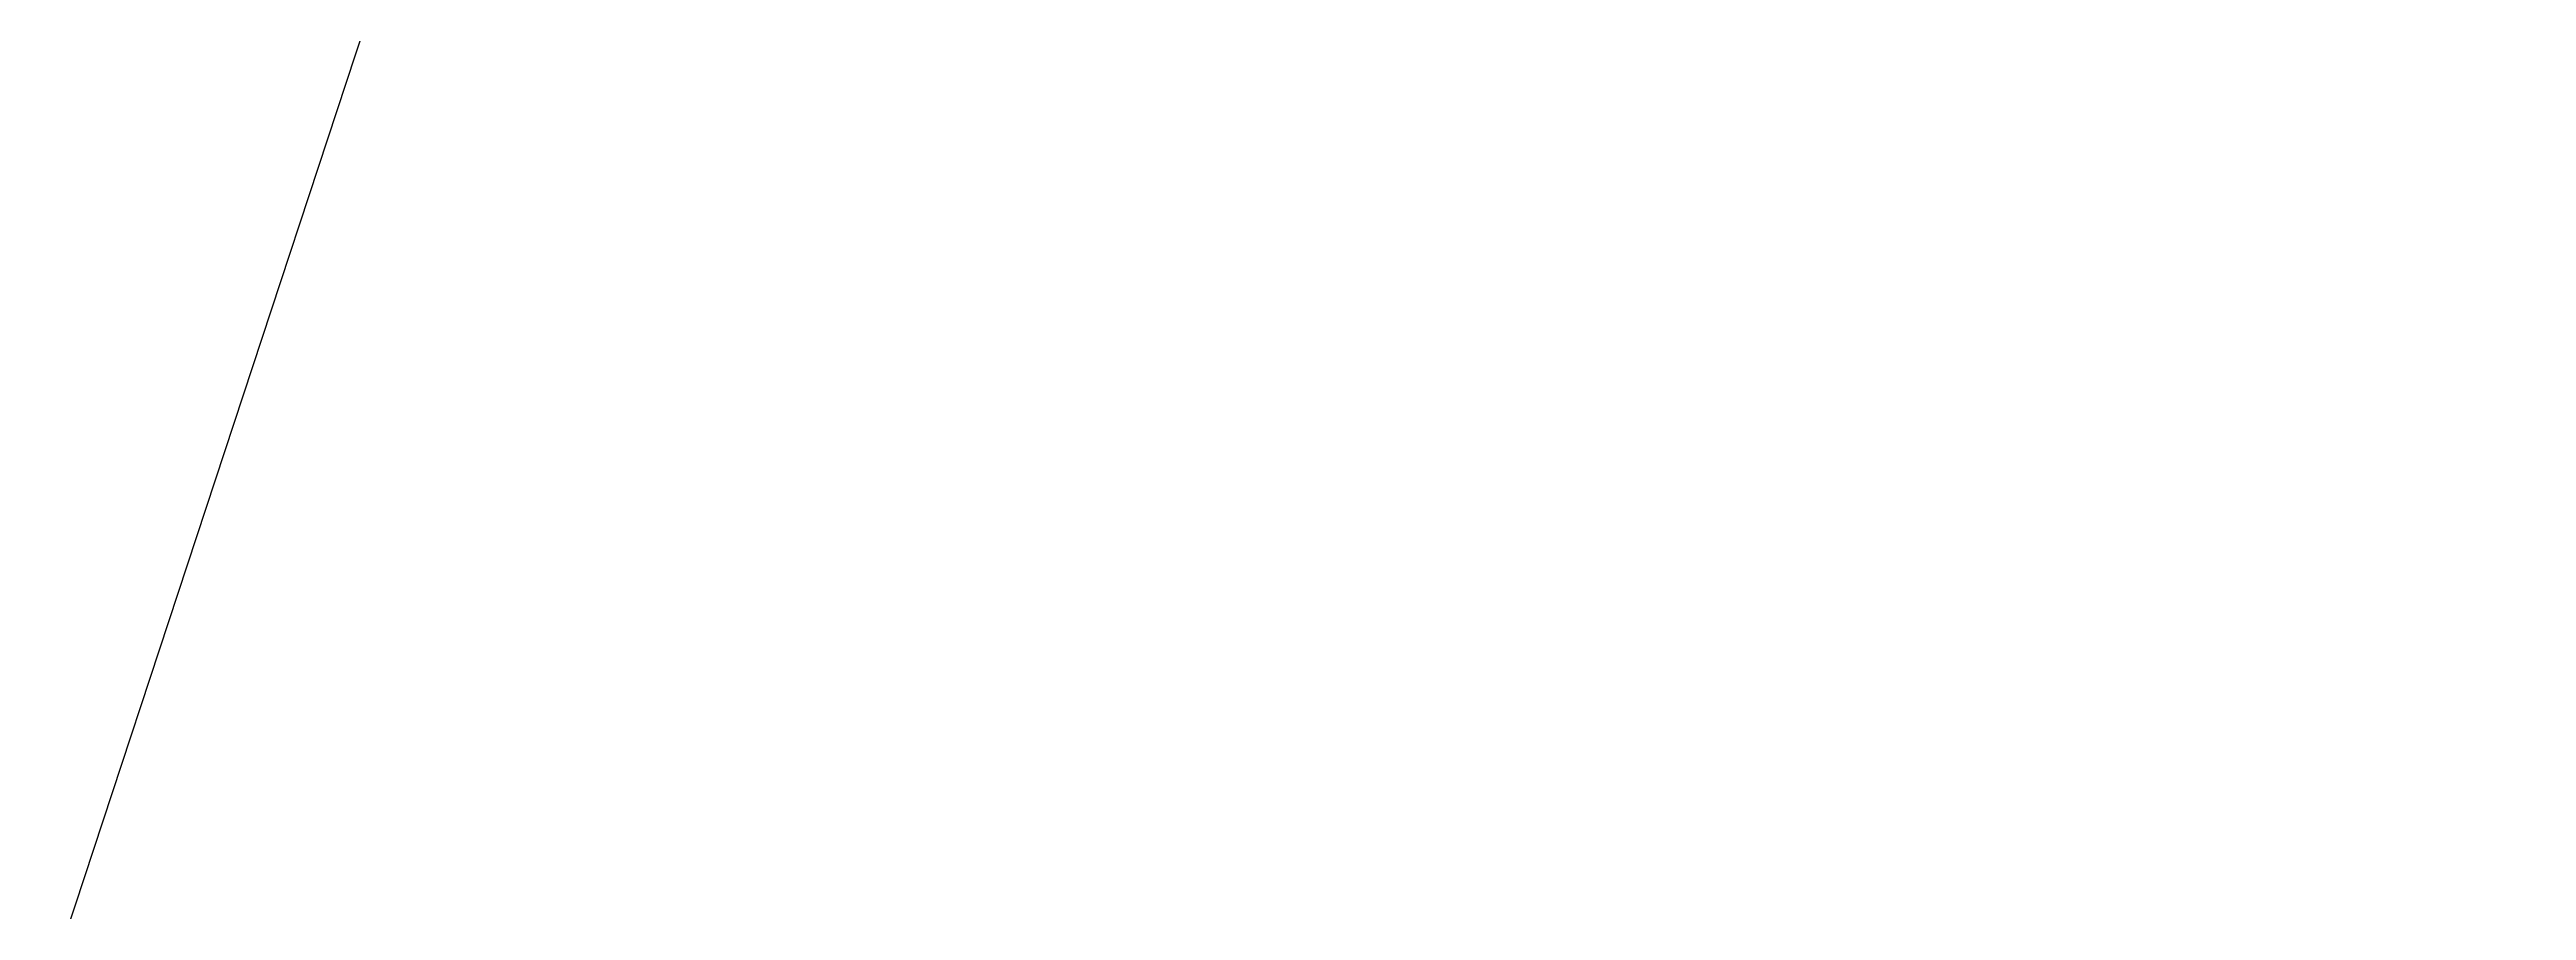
# Model space of a CAD drawing. Header units: metres. Extents: x 2682525 to 2683550, y 1250555 to 1251328.
# Drawn here: x 2683123.48 to 2683167.49, y 1250871.95 to 1250887.26 of the extents above; entities that cross this region are included whole.
import ezdxf

# ---------------------------------------------------------------- set-up
doc = ezdxf.new("R2010")
doc.units = ezdxf.units.M
doc.header["$PDMODE"] = 2
doc.header["$PDSIZE"] = -2
for name, pattern in [('IMPORT-_24_ISO-02 Strichlinie _2_', [38.1, 30.48, -7.62]), ('IMPORT-_25_VW-01 Strichlinie kurz _2_', [21.165312, 10.580624, -10.584688]), ('Verdeckt', [3, 2, -1]), ('Verdeckt 0_75', [1.5, 0.75, -0.75])]:
    doc.linetypes.add(name, pattern=pattern)
for name, color, linetype, lineweight, true_color in [('2458 A U1_dwg-1', 9, 'Continuous', 18, 0x808080), ('_24_Keine-1', 1, 'IMPORT-_24_ISO-02 Strichlinie _2_', 18, 0xff0000), ('_25_200 Materialien-Beton', 9, 'Continuous', 18, 0x808080), ('_25_200 Materialien-Fertigbeton', 9, 'Continuous', 18, 0x808080), ('_25_300 Bauteile 3D-Raum-NGF Nettogeschossfläche', 9, 'Continuous', 18, 0x808080), ('_25_300 Bauteile 3D-Stuetze', 9, 'Continuous', 18, 0x808080), ('_25_300 Bauteile 3D-Wand Innen', 9, 'Continuous', 18, 0x808080), ('_25_600 Situation-Baulinie', 9, 'Continuous', 18, 0x808080), ('_25_700 Aemter-Feuerpolizei-Fluchtweg', 9, 'IMPORT-_25_VW-01 Strichlinie kurz _2_', 18, 0x808080), ('_25_800 Beschriftung-1_100-Koten', 9, 'Continuous', 18, 0x808080), ('_25_Keine', 9, 'Continuous', 18, 0x808080), ('Bemassung', 9, 'Continuous', 18, 0x808080)]:
    doc.layers.add(name, color=color, linetype=linetype, lineweight=lineweight, true_color=true_color)
for name, color, linetype, lineweight in [('A-____-____-DIMS', 7, 'Continuous', 9), ('A-DETL-____-MBND', 7, 'Verdeckt 0_75', 18), ('Bemassung-1', 7, 'Continuous', 18), ('G-____-____-SYMB-1', 7, 'Verdeckt', 9)]:
    doc.layers.add(name, color=color, linetype=linetype, lineweight=lineweight)
doc.styles.add('Arial_31', font='arial.ttf', dxfattribs={"width": 0.9, "height": 200})
doc.styles.add('ISOCP_2', font='isocp___.ttf', dxfattribs={"height": 125.860822})
doc.styles.add('ISOCP_6', font='isocp___.ttf', dxfattribs={"height": 176.20515})
doc.dimstyles.new('2_0_mm_-_Arial', dxfattribs={"dimscale": 304.8, "dimtxt": 204.05188, "dimasz": 0.246063, "dimexe": 0.328084, "dimexo": 0.328084, "dimgap": 0.082021, "dimtad": 1, "dimdec": 1, "dimlfac": 0.001, "dimrnd": 0.1, "dimzin": 0, "dimdsep": 46, "dimtxsty": 'Arial_31', "dimblk1": 'OBLIQUE', "dimblk2": 'OBLIQUE', "dimsah": 1, "dimcen": 0.09, "dimdle": 0.328084, "dimazin": 0, "dimtfac": 1, "dimtdec": 4, "dimtix": 1, "dimtmove": 0, "dimatfit": 3, "dimfxl": 1, "dimtvp": 1, "dimtfill": 1, "dimtolj": 1, "dimtzin": 0, "dimarcsym": 2})
doc.dimstyles.new('2_0_mm_-_Arial_1', dxfattribs={"dimscale": 304.8, "dimtxt": 204.05188, "dimasz": 0.246063, "dimexe": 0.328084, "dimexo": 0.328084, "dimgap": 0.082021, "dimtad": 1, "dimdec": 1, "dimlfac": 0.001, "dimrnd": 0.1, "dimzin": 0, "dimdsep": 46, "dimtxsty": 'Arial_31', "dimblk1": 'OBLIQUE', "dimblk2": 'OBLIQUE', "dimsah": 1, "dimcen": 0.09, "dimdle": 0.328084, "dimazin": 0, "dimtfac": 1, "dimtdec": 4, "dimtix": 1, "dimtmove": 2, "dimatfit": 3, "dimfxl": 1, "dimtvp": 1, "dimtfill": 1, "dimtolj": 1, "dimtzin": 0, "dimarcsym": 2})
pattern_1 = [(18.233, (0, 0), (18.77292, -56.98752), []), (288.233, (0, 0), (63.313135, 20.856715), [])]

# ---------------------------------------------------------------- blocks, each defined once
blk = doc.blocks.new('2458 A U1_dwg_VW_SLASH-9044883-U01 Bodenplatte')
at = {"layer": 'Bemassung'}
for p, q in [((-39606, -33607), (-39818, -33607)), ((-39650, -33551), (-39762, -33663))]:
    blk.add_line(p, q, dxfattribs=at)
blk = doc.blocks.new('2458 A U1_dwg_VW_SLASH-9044885-U01 Bodenplatte')
at = {"layer": 'Bemassung'}
for p, q in [((-33939, -33607), (-34151, -33607)), ((-33983, -33551), (-34095, -33663))]:
    blk.add_line(p, q, dxfattribs=at)
blk = doc.blocks.new('2458 A U1_dwg_VW_SLASH-9044886-U01 Bodenplatte')
at = {"layer": 'Bemassung'}
for p, q in [((-39806, -33607), (-39593, -33607)), ((-39762, -33663), (-39650, -33551))]:
    blk.add_line(p, q, dxfattribs=at)
blk = doc.blocks.new('2458 A U1_dwg_VW_SLASH-9044888-U01 Bodenplatte')
at = {"layer": 'Bemassung'}
for p, q in [((-34139, -33607), (-33927, -33607)), ((-34095, -33663), (-33983, -33551))]:
    blk.add_line(p, q, dxfattribs=at)
blk = doc.blocks.new('2458 A U1_dwg_VW_SLASH-9045009-U01 Bodenplatte')
at = {"layer": 'Bemassung'}
for p, q in [((-42485, -32551), (-42597, -32663)), ((-42441, -32607), (-42653, -32607))]:
    blk.add_line(p, q, dxfattribs=at)
blk = doc.blocks.new('2458 A U1_dwg_VW_SLASH-9045011-U01 Bodenplatte')
at = {"layer": 'Bemassung'}
for p, q in [((-39875, -32551), (-39987, -32663)), ((-39831, -32607), (-40043, -32607))]:
    blk.add_line(p, q, dxfattribs=at)
blk = doc.blocks.new('2458 A U1_dwg_VW_SLASH-9045012-U01 Bodenplatte')
at = {"layer": 'Bemassung'}
for p, q in [((-42597, -32663), (-42485, -32551)), ((-42641, -32607), (-42428, -32607))]:
    blk.add_line(p, q, dxfattribs=at)
blk = doc.blocks.new('2458 A U1_dwg_VW_SLASH-9045013-U01 Bodenplatte')
at = {"layer": 'Bemassung'}
for p, q in [((-39872, -32663), (-39760, -32551)), ((-39916, -32607), (-39703, -32607))]:
    blk.add_line(p, q, dxfattribs=at)
blk = doc.blocks.new('2458 A U1_dwg_VW_SLASH-9045014-U01 Bodenplatte')
at = {"layer": 'Bemassung'}
for p, q in [((-39875, -32551), (-39987, -32663)), ((-39831, -32607), (-40043, -32607))]:
    blk.add_line(p, q, dxfattribs=at)
blk = doc.blocks.new('2458 A U1_dwg_VW_SLASH-9045015-U01 Bodenplatte')
at = {"layer": 'Bemassung'}
for p, q in [((-39652, -32663), (-39540, -32551)), ((-39696, -32607), (-39483, -32607))]:
    blk.add_line(p, q, dxfattribs=at)
blk = doc.blocks.new('2458 A U1_dwg_VW_SLASH-9045016-U01 Bodenplatte')
at = {"layer": 'Bemassung'}
for p, q in [((-39760, -32551), (-39872, -32663)), ((-39716, -32607), (-39928, -32607))]:
    blk.add_line(p, q, dxfattribs=at)
blk = doc.blocks.new('2458 A U1_dwg_VW_SLASH-9045017-U01 Bodenplatte')
at = {"layer": 'Bemassung'}
for p, q in [((-39537, -32663), (-39425, -32551)), ((-39581, -32607), (-39368, -32607))]:
    blk.add_line(p, q, dxfattribs=at)
blk = doc.blocks.new('2458 A U1_dwg_VW_SLASH-9045018-U01 Bodenplatte')
at = {"layer": 'Bemassung'}
for p, q in [((-39540, -32551), (-39652, -32663)), ((-39496, -32607), (-39708, -32607))]:
    blk.add_line(p, q, dxfattribs=at)
blk = doc.blocks.new('2458 A U1_dwg_VW_SLASH-9045019-U01 Bodenplatte')
at = {"layer": 'Bemassung'}
for p, q in [((-36815, -32551), (-36927, -32663)), ((-36771, -32607), (-36983, -32607))]:
    blk.add_line(p, q, dxfattribs=at)
blk = doc.blocks.new('2458 A U1_dwg_VW_SLASH-9045020-U01 Bodenplatte')
at = {"layer": 'Bemassung'}
for p, q in [((-39537, -32663), (-39425, -32551)), ((-39581, -32607), (-39368, -32607))]:
    blk.add_line(p, q, dxfattribs=at)
blk = doc.blocks.new('2458 A U1_dwg_VW_SLASH-9045021-U01 Bodenplatte')
at = {"layer": 'Bemassung'}
for p, q in [((-34208, -32551), (-34320, -32663)), ((-34164, -32607), (-34376, -32607))]:
    blk.add_line(p, q, dxfattribs=at)
blk = doc.blocks.new('2458 A U1_dwg_VW_SLASH-9045022-U01 Bodenplatte')
at = {"layer": 'Bemassung'}
for p, q in [((-36927, -32663), (-36815, -32551)), ((-36971, -32607), (-36758, -32607))]:
    blk.add_line(p, q, dxfattribs=at)
blk = doc.blocks.new('2458 A U1_dwg_VW_SLASH-9045023-U01 Bodenplatte')
at = {"layer": 'Bemassung'}
for p, q in [((-34205, -32663), (-34093, -32551)), ((-34249, -32607), (-34037, -32607))]:
    blk.add_line(p, q, dxfattribs=at)
blk = doc.blocks.new('2458 A U1_dwg_VW_SLASH-9045024-U01 Bodenplatte')
at = {"layer": 'Bemassung'}
for p, q in [((-34208, -32551), (-34320, -32663)), ((-34164, -32607), (-34376, -32607))]:
    blk.add_line(p, q, dxfattribs=at)
blk = doc.blocks.new('2458 A U1_dwg_VW_SLASH-9045025-U01 Bodenplatte')
at = {"layer": 'Bemassung'}
for p, q in [((-33985, -32663), (-33873, -32551)), ((-34029, -32607), (-33817, -32607))]:
    blk.add_line(p, q, dxfattribs=at)
blk = doc.blocks.new('2458 A U1_dwg_VW_SLASH-9045026-U01 Bodenplatte')
at = {"layer": 'Bemassung'}
for p, q in [((-34093, -32551), (-34205, -32663)), ((-34049, -32607), (-34261, -32607))]:
    blk.add_line(p, q, dxfattribs=at)
blk = doc.blocks.new('2458 A U1_dwg_VW_SLASH-9045027-U01 Bodenplatte')
at = {"layer": 'Bemassung'}
for p, q in [((-33870, -32663), (-33758, -32551)), ((-33914, -32607), (-33702, -32607))]:
    blk.add_line(p, q, dxfattribs=at)
blk = doc.blocks.new('2458 A U1_dwg_VW_SLASH-9045028-U01 Bodenplatte')
at = {"layer": 'Bemassung'}
for p, q in [((-33873, -32551), (-33985, -32663)), ((-33829, -32607), (-34041, -32607))]:
    blk.add_line(p, q, dxfattribs=at)
blk = doc.blocks.new('2458 A U1_dwg_VW_SLASH-9045030-U01 Bodenplatte')
at = {"layer": 'Bemassung'}
for p, q in [((-33870, -32663), (-33758, -32551)), ((-33914, -32607), (-33702, -32607))]:
    blk.add_line(p, q, dxfattribs=at)
blk = doc.blocks.new('2458 A U1_dwg_VW_SLASH-9045349-U01 Bodenplatte')
at = {"layer": 'Bemassung'}
for p, q in [((-39716, -33107), (-39928, -33107)), ((-39760, -33051), (-39872, -33163))]:
    blk.add_line(p, q, dxfattribs=at)
blk = doc.blocks.new('2458 A U1_dwg_VW_SLASH-9045351-U01 Bodenplatte')
at = {"layer": 'Bemassung'}
for p, q in [((-39696, -33107), (-39483, -33107)), ((-39652, -33163), (-39540, -33051))]:
    blk.add_line(p, q, dxfattribs=at)
blk = doc.blocks.new('2458 A U1_dwg_VW_SLASH-9045352-U01 Bodenplatte')
at = {"layer": 'Bemassung'}
for p, q in [((-39716, -33107), (-39928, -33107)), ((-39760, -33051), (-39872, -33163))]:
    blk.add_line(p, q, dxfattribs=at)
blk = doc.blocks.new('2458 A U1_dwg_VW_SLASH-9045353-U01 Bodenplatte')
at = {"layer": 'Bemassung'}
for p, q in [((-34049, -33107), (-34261, -33107)), ((-34093, -33051), (-34205, -33163))]:
    blk.add_line(p, q, dxfattribs=at)
blk = doc.blocks.new('2458 A U1_dwg_VW_SLASH-9045354-U01 Bodenplatte')
at = {"layer": 'Bemassung'}
for p, q in [((-39696, -33107), (-39483, -33107)), ((-39652, -33163), (-39540, -33051))]:
    blk.add_line(p, q, dxfattribs=at)
blk = doc.blocks.new('2458 A U1_dwg_VW_SLASH-9045355-U01 Bodenplatte')
at = {"layer": 'Bemassung'}
for p, q in [((-34029, -33107), (-33817, -33107)), ((-33985, -33163), (-33873, -33051))]:
    blk.add_line(p, q, dxfattribs=at)
blk = doc.blocks.new('2458 A U1_dwg_VW_SLASH-9045356-U01 Bodenplatte')
at = {"layer": 'Bemassung'}
for p, q in [((-34049, -33107), (-34261, -33107)), ((-34093, -33051), (-34205, -33163))]:
    blk.add_line(p, q, dxfattribs=at)
blk = doc.blocks.new('2458 A U1_dwg_VW_SLASH-9045358-U01 Bodenplatte')
at = {"layer": 'Bemassung'}
for p, q in [((-34029, -33107), (-33817, -33107)), ((-33985, -33163), (-33873, -33051))]:
    blk.add_line(p, q, dxfattribs=at)
blk = doc.blocks.new('2458 A U1_dwg_VW_SLASH-9045425-U01 Bodenplatte')
at = {"layer": 'Bemassung'}
for p, q in [((-33322, -35914), (-33434, -35802)), ((-33378, -35958), (-33378, -35745))]:
    blk.add_line(p, q, dxfattribs=at)
blk = doc.blocks.new('2458 A U1_dwg_VW_SLASH-9045427-U01 Bodenplatte')
at = {"layer": 'Bemassung'}
for p, q in [((-33434, -35912), (-33322, -36024)), ((-33378, -35868), (-33378, -36080))]:
    blk.add_line(p, q, dxfattribs=at)
blk = doc.blocks.new('2458 A U1_dwg_VW_SLASH-9045428-U01 Bodenplatte')
at = {"layer": 'Bemassung'}
for p, q in [((-33322, -35914), (-33434, -35802)), ((-33378, -35958), (-33378, -35745))]:
    blk.add_line(p, q, dxfattribs=at)
blk = doc.blocks.new('2458 A U1_dwg_VW_SLASH-9045435-U01 Bodenplatte')
at = {"layer": 'Bemassung'}
for p, q in [((-32822, -36024), (-32934, -35912)), ((-32878, -36068), (-32878, -35855))]:
    blk.add_line(p, q, dxfattribs=at)
blk = doc.blocks.new('2458 A U1_dwg_VW_SLASH-9046296-U01 Bodenplatte')
at = {"layer": 'Bemassung'}
for p, q in [((-40343, -31800), (-40455, -31687)), ((-40399, -31843), (-40399, -31631))]:
    blk.add_line(p, q, dxfattribs=at)
blk = doc.blocks.new('2458 A U1_dwg_VW_SLASH-9046297-U01 Bodenplatte')
at = {"layer": 'Bemassung'}
for p, q in [((-40455, -30287), (-40343, -30400)), ((-40399, -30243), (-40399, -30456))]:
    blk.add_line(p, q, dxfattribs=at)
blk = doc.blocks.new('2458 A U1_dwg_VW_SLASH-9046298-U01 Bodenplatte')
at = {"layer": 'Bemassung'}
for p, q in [((-40343, -33200), (-40455, -33087)), ((-40399, -33243), (-40399, -33031))]:
    blk.add_line(p, q, dxfattribs=at)
blk = doc.blocks.new('2458 A U1_dwg_VW_SLASH-9046299-U01 Bodenplatte')
at = {"layer": 'Bemassung'}
for p, q in [((-40455, -31687), (-40343, -31800)), ((-40399, -31643), (-40399, -31856))]:
    blk.add_line(p, q, dxfattribs=at)
blk = doc.blocks.new('2458 A U1_dwg_VW_SLASH-9046304-U01 Bodenplatte')
at = {"layer": 'Bemassung'}
for p, q in [((-41105, -30343), (-41318, -30343)), ((-41149, -30287), (-41262, -30400))]:
    blk.add_line(p, q, dxfattribs=at)
blk = doc.blocks.new('2458 A U1_dwg_VW_SLASH-9046305-U01 Bodenplatte')
at = {"layer": 'Bemassung'}
for p, q in [((-41761, -30343), (-41549, -30343)), ((-41718, -30400), (-41605, -30287))]:
    blk.add_line(p, q, dxfattribs=at)
blk = doc.blocks.new('2458 A U1_dwg_VW_SLASH-9046306-U01 Bodenplatte')
at = {"layer": 'Bemassung'}
for p, q in [((-41262, -33518), (-41149, -33405)), ((-41305, -33461), (-41093, -33461))]:
    blk.add_line(p, q, dxfattribs=at)
blk = doc.blocks.new('2458 A U1_dwg_VW_SLASH-9046307-U01 Bodenplatte')
at = {"layer": 'Bemassung'}
for p, q in [((-41549, -33405), (-41662, -33518)), ((-41505, -33461), (-41718, -33461))]:
    blk.add_line(p, q, dxfattribs=at)
blk = doc.blocks.new('2458 A U1_dwg_VW_SLASH-9046314-U01 Bodenplatte')
at = {"layer": 'Bemassung'}
for p, q in [((-41305, -34423), (-41093, -34423)), ((-41262, -34479), (-41149, -34366))]:
    blk.add_line(p, q, dxfattribs=at)
blk = doc.blocks.new('2458 A U1_dwg_VW_SLASH-9046315-U01 Bodenplatte')
at = {"layer": 'Bemassung'}
for p, q in [((-41194, -34423), (-41406, -34423)), ((-41238, -34366), (-41350, -34479))]:
    blk.add_line(p, q, dxfattribs=at)
blk = doc.blocks.new('2458 A U1_dwg_VW_SLASH-9046316-U01 Bodenplatte')
at = {"layer": 'Bemassung'}
for p, q in [((-41394, -36521), (-41182, -36521)), ((-41350, -36577), (-41238, -36465))]:
    blk.add_line(p, q, dxfattribs=at)
blk = doc.blocks.new('2458 A U1_dwg_VW_SLASH-9046317-U01 Bodenplatte')
at = {"layer": 'Bemassung'}
for p, q in [((-41444, -36521), (-41656, -36521)), ((-41488, -36465), (-41600, -36577))]:
    blk.add_line(p, q, dxfattribs=at)
blk = doc.blocks.new('2458 A U1_dwg-9041719-U01 Bodenplatte')
at = {"layer": '_25_200 Materialien-Beton'}
h = blk.add_hatch(dxfattribs=at)
h.set_pattern_fill('FP_1', color=256, style=0, pattern_type=2)
h.set_pattern_definition(pattern_1)
h.paths.add_polyline_path([(-41294, -36218), (-41294, -33968), (-41205, -33968), (-41205, -21948), (-41294, -21948), (-41294, -21248), (-41575, -21248), (-41710, -27960), (-41544, -36218)])
h.paths.add_polyline_path([(-41294, -21123), (-41294, -19698), (-41544, -19698), (-41573, -21123), (-41386, -21123)])
h = blk.add_hatch(dxfattribs=at)
h.set_pattern_fill('FP_1', color=256, style=0, pattern_type=2)
h.set_pattern_definition(pattern_1)
h.paths.add_polyline_path([(-18304, -36218), (-18554, -35968), (-48500, -35968), (-48500, -36218), (-23987, -36218)])
h = blk.add_hatch(dxfattribs=at)
h.set_pattern_fill('FP_1', color=256, style=0, pattern_type=2)
h.set_pattern_definition(pattern_1)
h.paths.add_polyline_path([(-41294, -36218), (-40209, -36218), (-40209, -35968), (-41294, -35968)])
at = {"layer": '_25_200 Materialien-Fertigbeton'}
h = blk.add_hatch(dxfattribs=at)
h.set_pattern_fill('FP_19', color=256, style=0, pattern_type=2)
h.set_pattern_definition([(270, (-39705.64, -31742.675), (50, 3e-15), []), (0, (-39705.64, -31742.675), (0, -50), [])])
h.paths.add_polyline_path([(-39706, -31958), (-39677, -31954), (-39651, -31943), (-39628, -31925), (-39610, -31903), (-39599, -31876), (-39596, -31848), (-39596, -31638), (-39599, -31609), (-39610, -31583), (-39628, -31560), (-39651, -31542), (-39677, -31531), (-39706, -31528), (-39734, -31531), (-39761, -31542), (-39783, -31560), (-39801, -31583), (-39812, -31609), (-39816, -31638), (-39816, -31848), (-39812, -31876), (-39801, -31903), (-39783, -31925), (-39761, -31943), (-39734, -31954)])
at = {"layer": '_24_Keine-1', "flags": 128}
blk.add_lwpolyline([(-120346, -37185), (-79101, -37185), (-44388, -37185), (-34398, -37203), (-15064, -36526), (-8042, -36152)], dxfattribs=at)
blk.add_lwpolyline([(-120346, -37185), (-79101, -37185), (-44388, -37185), (-34398, -37203), (-15064, -36526), (-8042, -36152)], dxfattribs=at)
at = {"layer": '_25_200 Materialien-Beton', "flags": 128}
for points in [[(-41575, -21248), (-41710, -27960), (-41544, -36218)], [(-41544, -36218), (-41294, -36218), (-41294, -33968), (-41205, -33968), (-41205, -21948), (-41294, -21948), (-41294, -21248)], [(-18304, -33460), (-18304, -36218), (-48500, -36218), (-78601, -36218), (-101148, -36218), (-108898, -36218), (-118724, -36218), (-118724, -27249), (-117524, -27249), (-117524, -24903)], [(-18554, -33460), (-18554, -35968), (-45450, -35968), (-45450, -30878)], [(-40209, -35968), (-41294, -35968), (-41294, -36218), (-40209, -36218)]]:
    blk.add_lwpolyline(points, dxfattribs=at)
at = {"layer": '_25_200 Materialien-Fertigbeton'}
for p, q in [((-39816, -31638), (-39816, -31848)), ((-39596, -31848), (-39596, -31638))]:
    blk.add_line(p, q, dxfattribs=at)
for centre, start, end in [((-39706, -31638), 90, 180), ((-39706, -31638), 0, 90), ((-39706, -31848), 180, 270), ((-39706, -31848), 270, 0)]:
    blk.add_arc(centre, 110, start, end, dxfattribs=at)
at = {"layer": '_25_300 Bauteile 3D-Raum-NGF Nettogeschossfläche', "flags": 128}
blk.add_lwpolyline([(-45650, -28020), (-45650, -30858), (-45450, -30858), (-45450, -35968), (-18554, -35968)], dxfattribs=at)
at = {"layer": '_25_300 Bauteile 3D-Stuetze'}
for p, q in [((-39706, -31478), (-39706, -32008)), ((-39971, -31743), (-39441, -31743))]:
    blk.add_line(p, q, dxfattribs=at)
at = {"layer": '_25_300 Bauteile 3D-Wand Innen', "flags": 128}
for points in [[(-18304, -33460), (-18304, -36218), (-48500, -36218), (-78601, -36218), (-101148, -36218), (-108898, -36218), (-118724, -36218), (-118724, -27249), (-117524, -27249), (-117524, -24903)], [(-18554, -33460), (-18554, -35968), (-45450, -35968), (-45450, -30878)]]:
    blk.add_lwpolyline(points, dxfattribs=at)
at = {"layer": '_25_600 Situation-Baulinie', "flags": 128}
blk.add_lwpolyline([(-39998, -19698), (-28728, -19698), (-28728, -15650), (-31328, -15650), (-31328, -7750), (-18479, -7750), (-18479, -6190), (-8479, -6190), (-8479, -13050), (-9679, -13050), (-9679, -26600), (-8479, -26600), (-8479, -33460), (-18304, -33460), (-18304, -36218), (-118724, -36218), (-118724, -27249), (-117524, -27249), (-117524, -21874)], dxfattribs=at)
at = {"layer": '_25_700 Aemter-Feuerpolizei-Fluchtweg'}
blk.add_line((-21529, -25633), (-45450, -35968), dxfattribs=at)
at = {"layer": '_25_Keine', "flags": 128}
blk.add_lwpolyline([(-18478, -29854), (-18478, -36230), (-25764, -36230), (-25764, -24261)], dxfattribs=at)
for points in [[(-45150, -30858), (-42541, -30858), (-42541, -35858), (-45150, -35858)], [(-39931, -35858), (-42541, -35858), (-42541, -30858), (-39931, -30858)], [(-39481, -30858), (-36871, -30858), (-36871, -35858), (-39481, -35858)], [(-36871, -30858), (-34264, -30858), (-34264, -35858), (-36871, -35858)], [(-33814, -30858), (-31242, -30858), (-31242, -35858), (-33814, -35858)], [(-31242, -30858), (-28671, -30858), (-28671, -35858), (-31242, -35858)], [(-28671, -30858), (-26099, -30858), (-26099, -35858), (-28671, -35858)]]:
    blk.add_lwpolyline(points, close=True, dxfattribs=at)
at = {"layer": 'Bemassung'}
for p, q in [((-41661, -30340), (-41661, -30243)), ((-41318, -30343), (-41549, -30343)), ((-41205, -30346), (-41205, -30443)), ((-41202, -30343), (-40299, -30343)), ((-40399, -31631), (-40399, -30456)), ((-40399, -33031), (-40399, -31856)), ((-39928, -32607), (-40040, -32607)), ((-39708, -32607), (-39820, -32607)), ((-39703, -32607), (-39591, -32607)), ((-39483, -32607), (-39371, -32607)), ((-34261, -32607), (-34373, -32607)), ((-34041, -32607), (-34153, -32607)), ((-34037, -32607), (-33925, -32607)), ((-33817, -32607), (-33705, -32607)), ((-41605, -33146), (-41605, -33561)), ((-41205, -33146), (-41205, -33561)), ((-41202, -33143), (-40299, -33143)), ((-39596, -33107), (-39816, -33107)), ((-33929, -33107), (-34149, -33107)), ((-41718, -33461), (-41830, -33461)), ((-41205, -33461), (-41605, -33461)), ((-41093, -33461), (-40981, -33461)), ((-34151, -33607), (-39593, -33607)), ((-25986, -33607), (-33927, -33607)), ((-41294, -33971), (-41294, -34523)), ((-41205, -33971), (-41205, -34523)), ((-41406, -34423), (-41518, -34423)), ((-41205, -34423), (-41294, -34423)), ((-41093, -34423), (-40981, -34423)), ((-34040, -35968), (-32778, -35968)), ((-33811, -35968), (-33278, -35968)), ((-33378, -35968), (-33378, -35858)), ((-33378, -36080), (-33378, -36192)), ((-41656, -36521), (-41768, -36521)), ((-41544, -36221), (-41544, -36621)), ((-41294, -36521), (-41544, -36521)), ((-41294, -36221), (-41294, -36621)), ((-41182, -36521), (-41069, -36521)), ((-18416, -39159), (-118612, -39159))]:
    blk.add_line(p, q, dxfattribs=at)
at = {"layer": 'Bemassung', "flags": 128}
for points in [[(-32878, -35855), (-32878, -28145), (-32878, -28257)], [(-33378, -35633), (-33378, -35745), (-33378, -32070)], [(-42653, -32607), (-45038, -32607), (-44926, -32607)], [(-40155, -32607), (-40043, -32607), (-42428, -32607)], [(-39481, -32607), (-39596, -32607), (-39816, -32607), (-39931, -32607)], [(-36983, -32607), (-39368, -32607), (-39256, -32607)], [(-34488, -32607), (-34376, -32607), (-36758, -32607)], [(-33814, -32607), (-33929, -32607), (-34149, -32607), (-34264, -32607)], [(-31355, -32607), (-33702, -32607), (-33590, -32607)], [(-40040, -33107), (-39928, -33107), (-45338, -33107), (-45226, -33107)], [(-34373, -33107), (-34261, -33107), (-39483, -33107), (-39371, -33107)], [(-26208, -33107), (-26096, -33107), (-33817, -33107), (-33705, -33107)], [(-39818, -33607), (-45338, -33607), (-45226, -33607)]]:
    blk.add_lwpolyline(points, dxfattribs=at)
for points in [[(-42541, -32707), (-42541, -30861)], [(-40299, -31743), (-41202, -31743)], [(-39816, -32707), (-39816, -31746)], [(-39596, -32707), (-39596, -31746)], [(-34149, -32707), (-34149, -31746)], [(-34149, -33207), (-34149, -31746)], [(-33929, -32707), (-33929, -31746)], [(-33929, -33207), (-33929, -31746)], [(-33814, -32707), (-33814, -31746)], [(-39931, -32707), (-39931, -32211)], [(-39816, -33207), (-39816, -32246)], [(-39706, -33707), (-39706, -32246)], [(-39596, -33207), (-39596, -32163)], [(-39481, -32707), (-39481, -32165)], [(-36871, -32707), (-36871, -32303)], [(-34264, -32707), (-34264, -32324)], [(-34039, -33707), (-34039, -32246)], [(-33278, -35858), (-33811, -35858)]]:
    blk.add_lwpolyline(points, close=True, dxfattribs=at)
for name in ['2458 A U1_dwg_VW_SLASH-9046305-U01 Bodenplatte', '2458 A U1_dwg_VW_SLASH-9046304-U01 Bodenplatte', '2458 A U1_dwg_VW_SLASH-9046297-U01 Bodenplatte', '2458 A U1_dwg_VW_SLASH-9046296-U01 Bodenplatte', '2458 A U1_dwg_VW_SLASH-9046299-U01 Bodenplatte', '2458 A U1_dwg_VW_SLASH-9045009-U01 Bodenplatte', '2458 A U1_dwg_VW_SLASH-9045012-U01 Bodenplatte', '2458 A U1_dwg_VW_SLASH-9045011-U01 Bodenplatte', '2458 A U1_dwg_VW_SLASH-9045014-U01 Bodenplatte', '2458 A U1_dwg_VW_SLASH-9045016-U01 Bodenplatte', '2458 A U1_dwg_VW_SLASH-9045013-U01 Bodenplatte', '2458 A U1_dwg_VW_SLASH-9045018-U01 Bodenplatte', '2458 A U1_dwg_VW_SLASH-9045015-U01 Bodenplatte', '2458 A U1_dwg_VW_SLASH-9045017-U01 Bodenplatte', '2458 A U1_dwg_VW_SLASH-9045020-U01 Bodenplatte', '2458 A U1_dwg_VW_SLASH-9045019-U01 Bodenplatte', '2458 A U1_dwg_VW_SLASH-9045022-U01 Bodenplatte', '2458 A U1_dwg_VW_SLASH-9045021-U01 Bodenplatte', '2458 A U1_dwg_VW_SLASH-9045024-U01 Bodenplatte', '2458 A U1_dwg_VW_SLASH-9045026-U01 Bodenplatte', '2458 A U1_dwg_VW_SLASH-9045023-U01 Bodenplatte', '2458 A U1_dwg_VW_SLASH-9045028-U01 Bodenplatte', '2458 A U1_dwg_VW_SLASH-9045025-U01 Bodenplatte', '2458 A U1_dwg_VW_SLASH-9045027-U01 Bodenplatte', '2458 A U1_dwg_VW_SLASH-9045030-U01 Bodenplatte', '2458 A U1_dwg_VW_SLASH-9046307-U01 Bodenplatte', '2458 A U1_dwg_VW_SLASH-9046306-U01 Bodenplatte', '2458 A U1_dwg_VW_SLASH-9046298-U01 Bodenplatte', '2458 A U1_dwg_VW_SLASH-9045349-U01 Bodenplatte', '2458 A U1_dwg_VW_SLASH-9045352-U01 Bodenplatte', '2458 A U1_dwg_VW_SLASH-9045351-U01 Bodenplatte', '2458 A U1_dwg_VW_SLASH-9045354-U01 Bodenplatte', '2458 A U1_dwg_VW_SLASH-9045353-U01 Bodenplatte', '2458 A U1_dwg_VW_SLASH-9045356-U01 Bodenplatte', '2458 A U1_dwg_VW_SLASH-9045355-U01 Bodenplatte', '2458 A U1_dwg_VW_SLASH-9045358-U01 Bodenplatte', '2458 A U1_dwg_VW_SLASH-9044883-U01 Bodenplatte', '2458 A U1_dwg_VW_SLASH-9044886-U01 Bodenplatte', '2458 A U1_dwg_VW_SLASH-9044885-U01 Bodenplatte', '2458 A U1_dwg_VW_SLASH-9044888-U01 Bodenplatte', '2458 A U1_dwg_VW_SLASH-9046315-U01 Bodenplatte', '2458 A U1_dwg_VW_SLASH-9046314-U01 Bodenplatte', '2458 A U1_dwg_VW_SLASH-9045425-U01 Bodenplatte', '2458 A U1_dwg_VW_SLASH-9045428-U01 Bodenplatte', '2458 A U1_dwg_VW_SLASH-9045427-U01 Bodenplatte', '2458 A U1_dwg_VW_SLASH-9045435-U01 Bodenplatte', '2458 A U1_dwg_VW_SLASH-9046317-U01 Bodenplatte', '2458 A U1_dwg_VW_SLASH-9046316-U01 Bodenplatte']:
    blk.add_blockref(name, (0, 0))
at = {"layer": '_25_800 Beschriftung-1_100-Koten', "insert": (-26821, -35689), "char_height": 176.2, "width": 876.27, "attachment_point": 1, "line_spacing_factor": 1.478621, "style": 'ISOCP_6'}
blk.add_mtext('455.10', dxfattribs=at)
at = {"layer": 'Bemassung-1', "line_spacing_factor": 1.478621, "style": 'ISOCP_2'}
for s, insert, char_height, width, attachment_point in [('45', (-41604, -30216), 125.9, 253.77, 1), ('6', (-41371, -30069), 126, 118.42, 1), ('2.61', (-41236, -32500), 125.9, 372.19, 2), ('11', (-40227, -32465), 125.9, 169.18, 1), ('5', (-40072, -32318), 126, 118.42, 1), ('22', (-39694, -32463), 125.9, 236.85, 2), ('11', (-39475, -32465), 125.9, 169.18, 1), ('5', (-39320, -32318), 126, 118.42, 1), ('2.61', (-38176, -32500), 125.9, 372.19, 2), ('2.60', (-35807, -32481), 125.9, 406.02, 1), ('7', (-35436, -32335), 126, 118.42, 1), ('11', (-34579, -32465), 125.9, 169.18, 1), ('5', (-34424, -32318), 126, 118.42, 1), ('22', (-34025, -32463), 125.9, 236.85, 2), ('11', (-33807, -32465), 125.9, 169.18, 1), ('5', (-33652, -32318), 126, 118.42, 1), ('5.63', (-42873, -32980), 125.9, 406.02, 1), ('5', (-42501, -32834), 126, 118.42, 1), ('22', (-39695, -32963), 125.9, 236.85, 2), ('5.44', (-37128, -32981), 125.9, 439.86, 1), ('7', (-36725, -32835), 126, 118.42, 1), ('22', (-34039, -33001), 125.9, 236.85, 2), ('5', (-42438, -33334), 126, 118.42, 1), ('40', (-42037, -33318), 125.9, 253.77, 2), ('7', (-36741, -33335), 126, 118.42, 1), ('5.74', (-42826, -33480), 125.9, 422.94, 1), ('5.66', (-37112, -33481), 125.9, 406.02, 1), ('8', (-41196, -34281), 126, 118.42, 1), ('8', (-41087, -34134), 126, 118.42, 1), ('25', (-41419, -36414), 125.9, 236.85, 2)]:
    blk.add_mtext(s, dxfattribs=dict(at, insert=insert, char_height=char_height, width=width, attachment_point=attachment_point))
at = {"layer": 'Bemassung-1', "char_height": 125.9, "attachment_point": 2, "rotation": 90, "line_spacing_factor": 1.478621, "style": 'ISOCP_2'}
for s, insert, width in [('1.40', (-40531, -31043), 389.11), ('1.40', (-40531, -32443), 389.11), ('3.90', (-33485, -33908), 406.02), ('11', (-33270, -35736), 169.18)]:
    blk.add_mtext(s, dxfattribs=dict(at, insert=insert, width=width))
blk = doc.blocks.new('_Oblique')
at = {"color": 0, "linetype": 'ByBlock', "lineweight": -2}
blk.add_line((-0.5, -0.5), (0.5, 0.5), dxfattribs=at)
blk = doc.blocks.new('*D1807')
at = {"layer": 'A-____-____-DIMS', "color": 0, "lineweight": -2, "transparency": 16777216}
for p, q in [((2683068.898, 1250867.01), (2683135.862, 1250900.785)), ((2683053.688, 1250859.338), (2683068.898, 1250867.01)), ((2683053.688, 1250859.338), (2682986.724, 1250825.562)), ((2683113.743, 1250778.099), (2683113.932, 1250777.724)), ((2683098.699, 1250770.1), (2683098.723, 1250770.053))]:
    blk.add_line(p, q, dxfattribs=at)
at = {"layer": 'A-____-____-DIMS', "color": 0, "lineweight": -2, "transparency": 16777216, "xscale": 74.99999999999999, "yscale": 74.99999999999999, "zscale": 74.99999999999999}
for p, rotation in [((2683068.898, 1250867.01), 206.7657572042305), ((2683053.688, 1250859.338), 26.76575720423048)]:
    blk.add_blockref('_Oblique', p, dxfattribs=dict(at, rotation=rotation))
at = {"layer": 'A-____-____-DIMS', "color": 0, "transparency": 16777216, "insert": (2683004.048, 1250976.669), "char_height": 200, "width": 911.64101, "attachment_point": 5, "rotation": 26.7658, "style": 'Arial_31', "bg_fill": 3, "box_fill_scale": 1.1, "bg_fill_color": 256, "bg_fill_true_color": 13158600, "bg_fill_transparency": 0}
blk.add_mtext('\\A1;0.0', dxfattribs=at)
at = {"layer": 'Defpoints', "color": 0, "transparency": 16777216}
for p in [(2683068.709, 1250867.384), (2683068.898, 1250867.01), (2683053.664, 1250859.385)]:
    blk.add_point(p, dxfattribs=at)
blk = doc.blocks.new('*D1808')
at = {"layer": 'A-____-____-DIMS', "color": 0, "lineweight": -2, "transparency": 16777216}
for p, q in [((2683101.306, 1250883.356), (2683168.27, 1250917.132)), ((2683068.898, 1250867.01), (2683001.933, 1250833.234)), ((2683146.197, 1250794.356), (2683146.341, 1250794.07)), ((2683113.743, 1250778.099), (2683113.932, 1250777.724))]:
    blk.add_line(p, q, dxfattribs=at)
at = {"layer": 'A-____-____-DIMS', "color": 0, "transparency": 16777216, "insert": (2682617.727, 1250788.948), "char_height": 200, "width": 911.64101, "attachment_point": 1, "rotation": 26.7658, "line_spacing_factor": 0.941778, "style": 'Arial_31', "bg_fill": 3, "box_fill_scale": 1.1, "bg_fill_color": 256, "bg_fill_true_color": 13158600, "bg_fill_transparency": 0}
blk.add_mtext('\\A1;0.0', dxfattribs=at)
at = {"layer": 'A-____-____-DIMS', "color": 0, "lineweight": -2, "transparency": 16777216}
blk.add_line((2683068.898, 1250867.01), (2683101.306, 1250883.356), dxfattribs=at)
at = {"layer": 'Defpoints', "color": 0, "transparency": 16777216}
for p in [(2683101.162, 1250883.641), (2683101.306, 1250883.356), (2683068.709, 1250867.384)]:
    blk.add_point(p, dxfattribs=at)
at = {"layer": 'A-____-____-DIMS', "color": 0, "lineweight": -2, "transparency": 16777216, "xscale": 74.99999999999999, "yscale": 74.99999999999999, "zscale": 74.99999999999999}
for p, rotation in [((2683101.306, 1250883.356), 206.7657572042305), ((2683068.898, 1250867.01), 26.76575720423048)]:
    blk.add_blockref('_Oblique', p, dxfattribs=dict(at, rotation=rotation))
blk = doc.blocks.new('*D1809')
at = {"layer": 'A-____-____-DIMS', "color": 0, "lineweight": -2, "transparency": 16777216}
for p, q in [((2683132.911, 1250899.297), (2683199.875, 1250933.073)), ((2683101.306, 1250883.356), (2683132.911, 1250899.297)), ((2683101.306, 1250883.356), (2683034.342, 1250849.58)), ((2683177.802, 1250810.295), (2683177.945, 1250810.011)), ((2683146.197, 1250794.356), (2683146.341, 1250794.07))]:
    blk.add_line(p, q, dxfattribs=at)
at = {"layer": 'A-____-____-DIMS', "color": 0, "lineweight": -2, "transparency": 16777216, "xscale": 74.99999999999999, "yscale": 74.99999999999999, "zscale": 74.99999999999999}
for p, rotation in [((2683132.911, 1250899.297), 206.7657572042305), ((2683101.306, 1250883.356), 26.76575720423048)]:
    blk.add_blockref('_Oblique', p, dxfattribs=dict(at, rotation=rotation))
at = {"layer": 'A-____-____-DIMS', "color": 0, "transparency": 16777216, "insert": (2683059.863, 1251004.821), "char_height": 200, "width": 911.64101, "attachment_point": 5, "rotation": 26.7658, "style": 'Arial_31', "bg_fill": 3, "box_fill_scale": 1.1, "bg_fill_color": 256, "bg_fill_true_color": 13158600, "bg_fill_transparency": 0}
blk.add_mtext('\\A1;0.0', dxfattribs=at)
at = {"layer": 'Defpoints', "color": 0, "transparency": 16777216}
for p in [(2683132.767, 1250899.581), (2683132.911, 1250899.297), (2683101.162, 1250883.641)]:
    blk.add_point(p, dxfattribs=at)

msp = doc.modelspace()

# ---------------------------------------------------------------- linework, layer by layer
at = {"layer": 'A-DETL-____-MBND'}
msp.add_open_spline([(2683066.009, 1250869.68), (2683066.288, 1250869.551), (2683067.039, 1250869.186), (2683068.809, 1250868.555), (2683071.657, 1250869.494), (2683074.467, 1250871.018), (2683078.195, 1250872.86), (2683083.159, 1250875.383), (2683088.8, 1250878.257), (2683094.672, 1250881.112), (2683097.952, 1250882.947), (2683100.081, 1250883.88), (2683100.188, 1250884.431), (2683100.919, 1250885.016), (2683101.845, 1250884.711), (2683103.968, 1250886.004), (2683109.205, 1250888.418), (2683115.755, 1250891.837), (2683122.447, 1250895.241), (2683126.497, 1250897.27), (2683129.521, 1250898.811), (2683132.805, 1250900.26), (2683134.067, 1250906.574), (2683135.558, 1250913.797), (2683138.657, 1250918.603), (2683139.889, 1250920.906)], degree=3, knots=[0, 0, 0, 0, 3.021817, 8.266815, 17.951029, 30.864783, 40.234801, 58.746105, 85.717194, 102.600659, 122.806324, 123.198841, 125.010572, 127.673553, 131.444065, 133.396681, 151.449952, 188.990719, 205.632564, 225.475795, 233.402705, 239.316719, 259.753895, 288.882365, 314.590858, 314.590858, 314.590858, 314.590858], dxfattribs=at)
at = {"layer": 'G-____-____-SYMB-1'}
msp.add_line((2683051.248, 1250849.79), (2683152.079, 1250900.648), dxfattribs=at)

# ---------------------------------------------------------------- block references
at = {"layer": '2458 A U1_dwg-1', "xscale": 0.001, "yscale": 0.001, "zscale": 0.001, "rotation": 26.76575494316579}
msp.add_blockref('2458 A U1_dwg-9041719-U01 Bodenplatte', (2683147.144, 1250931.177), dxfattribs=at)

# ---------------------------------------------------------------- next in the draw order: dimensions: what is measured, and where the dimension line sits
at = {"layer": 'A-____-____-DIMS'}
dim = msp.add_linear_dim(base=(2683068.898, 1250867.01), p1=(2683053.664, 1250859.385), p2=(2683068.709, 1250867.384), angle=26.7658, dimstyle='2_0_mm_-_Arial', override={"dimpost": '<>', "dimfxl": 17038.533236}, dxfattribs=at)
dim.commit()
dim.dimension.update_dxf_attribs({"geometry": '*D1807', "text_midpoint": (2683004.048, 1250976.669)})

# ---------------------------------------------------------------- next in the draw order: dimensions: what is measured, and where the dimension line sits
dim = msp.add_linear_dim(base=(2683101.306, 1250883.356), p1=(2683068.709, 1250867.384), p2=(2683101.162, 1250883.641), angle=26.7658, dimstyle='2_0_mm_-_Arial_1', override={"dimpost": '<>', "dimfxl": 36297.859234}, dxfattribs=at)
dim.commit()
dim.dimension.update_dxf_attribs({"geometry": '*D1808', "text_midpoint": (2683084.755, 1250875.177), "dimtype": 160})

# ---------------------------------------------------------------- next in the draw order: dimensions: what is measured, and where the dimension line sits
dim = msp.add_linear_dim(base=(2683132.911, 1250899.297), p1=(2683101.162, 1250883.641), p2=(2683132.767, 1250899.581), angle=26.7658, dimstyle='2_0_mm_-_Arial', override={"dimpost": '<>', "dimfxl": 35396.878935}, dxfattribs=at)
dim.commit()
dim.dimension.update_dxf_attribs({"geometry": '*D1809', "text_midpoint": (2683059.863, 1251004.821)})

doc.saveas('drawing.dxf')
